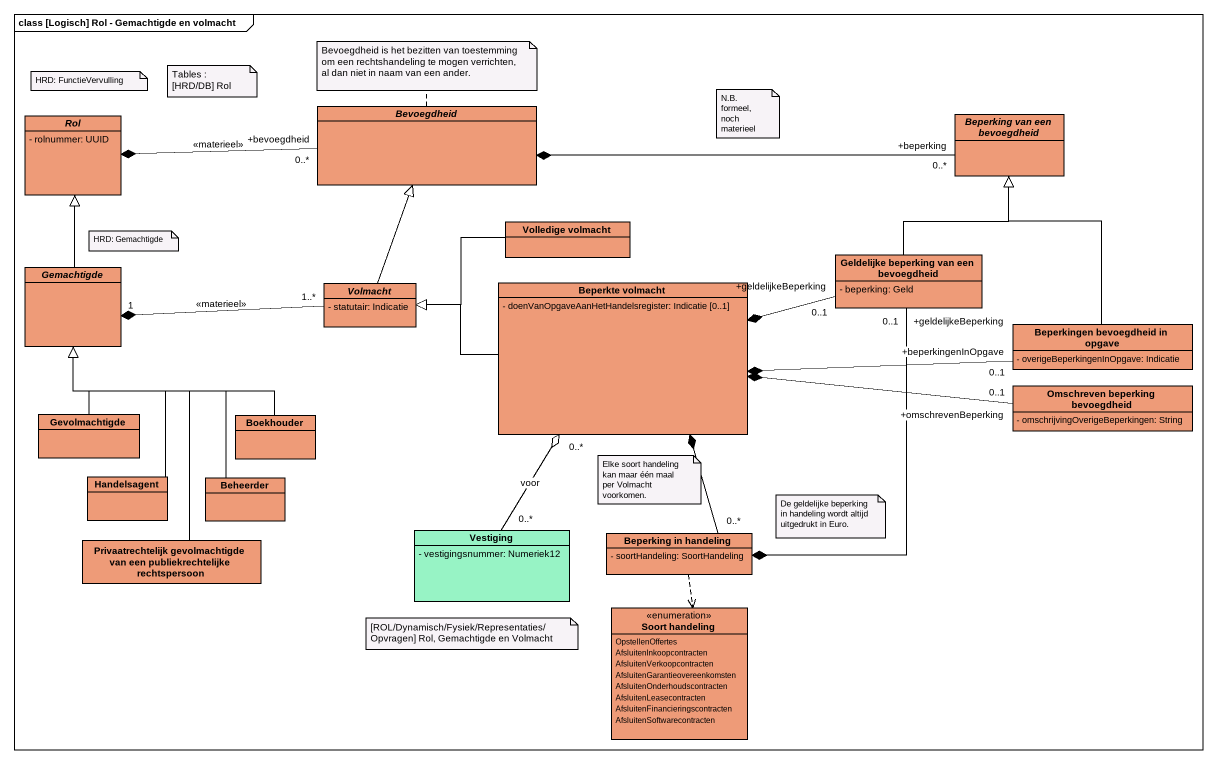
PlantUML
@startuml
mainframe class [Logisch] Rol - Gemachtigde en volmacht
hide circle
hide empty members
skinparam classAttributeIconSize 0
abstract class Rol #EE9B78 {
  - rolnummer: UUID
}
abstract class Bevoegdheid #EE9B78
abstract class "Beperking van een bevoegdheid" as Beperking_van_een #EE9B78
class "Volledige volmacht" as Volledige_volmacht #EE9B78
abstract class Gemachtigde #EE9B78
class "Geldelijke beperking van een bevoegdheid" as Geldelijke_beperking_van #EE9B78 {
  - beperking: Geld
}
abstract class Volmacht #EE9B78 {
  - statutair: Indicatie
}
class "Beperkte volmacht" as Beperkte_volmacht #EE9B78 {
  - doenVanOpgaveAanHetHandelsregister: Indicatie [0..1]
}
class "Beperkingen bevoegdheid in opgave" as Beperkingen_bevoegdheid_in #EE9B78 {
  - overigeBeperkingenInOpgave: Indicatie
}
class "Omschreven beperking bevoegdheid" as Omschreven_beperking #EE9B78 {
  - omschrijvingOverigeBeperkingen: String
}
class Gevolmachtigde #EE9B78
class Boekhouder #EE9B78
class Handelsagent #EE9B78
class Beheerder #EE9B78
class "Privaatrechtelijk gevolmachtigde van een publiekrechtelijke rechtspersoon" as Privaatrechtelijk #EE9B78
class Vestiging #97F3C5 {
  - vestigingsnummer: Numeriek12
}
class "Beperking in handeling" as Beperking_in_handeling #EE9B78 {
  - soortHandeling: SoortHandeling
}
enum "Soort handeling" as Soort_handeling #EE9B78 {
  OpstellenOffertes
  AfsluitenInkoopcontracten
  AfsluitenVerkoopcontracten
  AfsluitenGarantieovereenkomsten
  AfsluitenOnderhoudscontracten
  AfsluitenLeasecontracten
  AfsluitenFinancieringscontracten
  AfsluitenSoftwarecontracten
}
Bevoegdheid "+bevoegdheid\n0..*" -left-* Rol : <<materieel>>
Beperking_van_een "+beperking\n0..*" -left-* Bevoegdheid
Volledige_volmacht -left-|> Volmacht
Gemachtigde -up-|> Rol
Geldelijke_beperking_van -up-|> Beperking_van_een
Geldelijke_beperking_van "+geldelijkeBeperking\n0..1" -left-* Beperkte_volmacht
Geldelijke_beperking_van "+geldelijkeBeperking\n0..1" --* Beperking_in_handeling
Volmacht -up-|> Bevoegdheid
Volmacht "1..*" -left-* "1" Gemachtigde : <<materieel>>
Beperkte_volmacht -left-|> Volmacht
Beperkingen_bevoegdheid_in -up-|> Beperking_van_een
Beperkingen_bevoegdheid_in "+beperkingenInOpgave\n0..1" -left-* Beperkte_volmacht
Omschreven_beperking "+omschrevenBeperking\n0..1" -left-* Beperkte_volmacht
Gevolmachtigde -up-|> Gemachtigde
Boekhouder -up-|> Gemachtigde
Handelsagent -up-|> Gemachtigde
Beheerder -up-|> Gemachtigde
Privaatrechtelijk -up-|> Gemachtigde
Vestiging "0..*" -up-o "0..*" Beperkte_volmacht : voor
Beperking_in_handeling "0..*" -up-* Beperkte_volmacht
Beperking_in_handeling ..> Soort_handeling
note as N1
  HRD: FunctieVervulling
end note
note as N2
  Tables : [HRD/DB] Rol
end note
note top of Bevoegdheid : Bevoegdheid is het bezitten van toestemming om een rechtshandeling te mogen verrichten, al dan niet in naam van een ander.
note as N4
  N.B. formeel, noch materieel
end note
note as N5
  HRD: Gemachtigde
end note
note as N6
  Elke soort handeling kan maar één maal per Volmacht voorkomen.
end note
note as N7
  De geldelijke beperking in handeling wordt altijd uitgedrukt in Euro.
end note
note as N8
  [ROL/Dynamisch/Fysiek/Representaties/Opvragen] Rol, Gemachtigde en Volmacht
end note
@enduml
